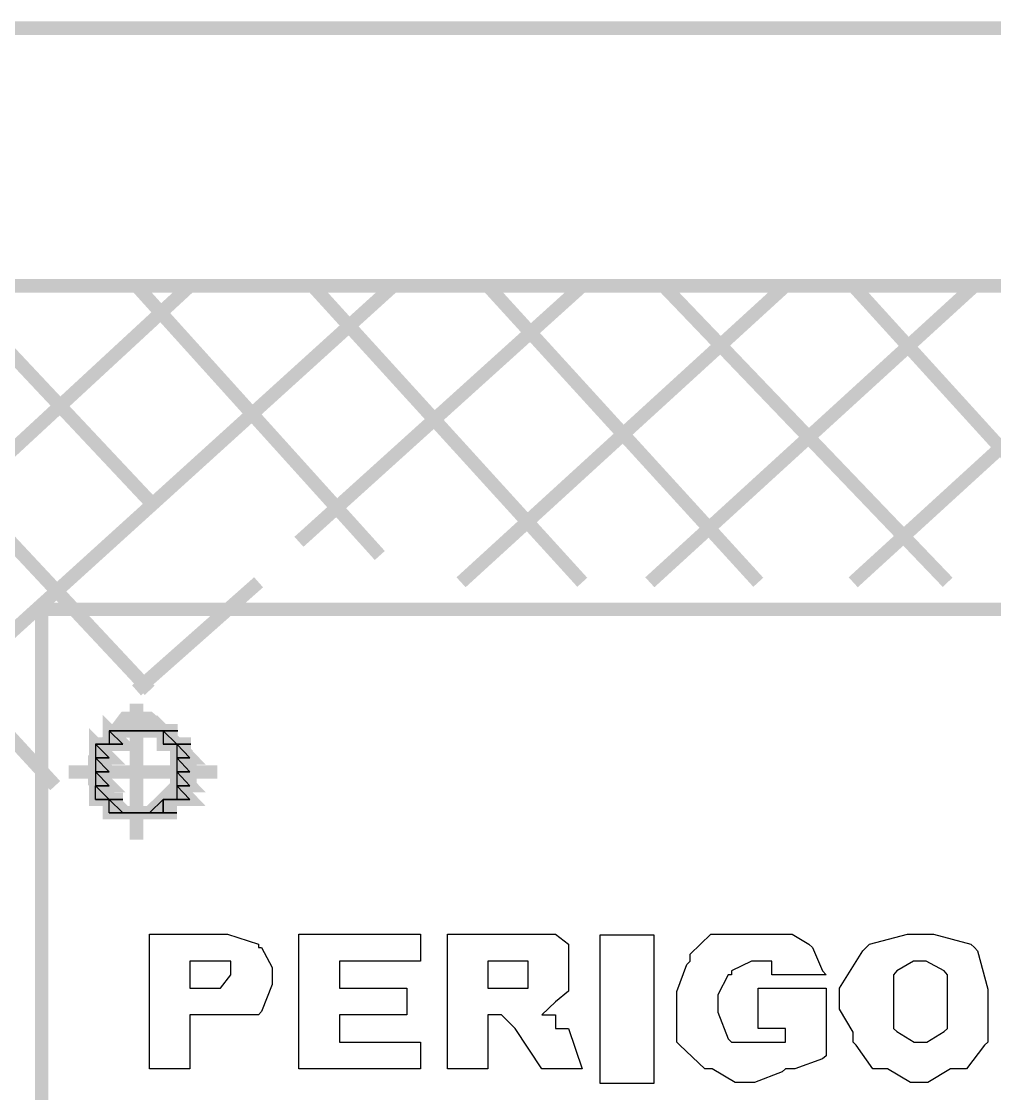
# Model space of a CAD drawing. Header units: metres. Extents: x 3290 to 4536, y 1562 to 1983.
# Drawn here: x 4028.509 to 4030.163, y 1703.235 to 1705.056 of the extents above; entities that cross this region are included whole.
import ezdxf

# ---------------------------------------------------------------- set-up
doc = ezdxf.new("R2010")
doc.units = ezdxf.units.M
doc.layers.add('C00-00-00-BLACK', color=7, linetype='Continuous')
doc.layers.add('CFF-00-00', color=1, linetype='Continuous')

msp = doc.modelspace()

# ---------------------------------------------------------------- linework, layer by layer
at = {"layer": 'C00-00-00-BLACK', "const_width": 0.0229}
for points in [[(4034.9055, 1705.045), (4025.9029, 1705.045)], [(4034.4705, 1704.6074), (4026.3387, 1704.6074)], [(4026.9589, 1702.9096), (4028.7954, 1704.6074)], [(4027.1425, 1702.7958), (4029.1411, 1704.6074)], [(4028.5664, 1703.7582), (4027.7857, 1704.6074)], [(4028.7269, 1703.9201), (4028.0836, 1704.6074)], [(4028.7269, 1704.2413), (4028.3828, 1704.6074)], [(4029.118, 1704.1492), (4028.7045, 1704.6074)], [(4028.9806, 1704.1725), (4029.4621, 1704.6074)], [(4029.4621, 1704.1037), (4029.0037, 1704.6074)], [(4029.2561, 1704.1037), (4029.8075, 1704.6074)], [(4029.7612, 1704.1037), (4029.3015, 1704.6074)], [(4029.5769, 1704.1037), (4030.1285, 1704.6074)], [(4030.083, 1704.1037), (4029.6, 1704.6074)], [(4029.9225, 1704.1037), (4030.474, 1704.6074)], [(4030.3806, 1704.1037), (4029.9225, 1704.6074)], [(4028.7045, 1703.9201), (4028.912, 1704.1037)], [(4028.7045, 1703.8974), (4028.7045, 1703.6667)], [(4028.5895, 1703.7815), (4028.8419, 1703.7815)]]:
    msp.add_lwpolyline(points, dxfattribs=at)
for points in [[(4028.5433, 1701.1652), (4032.448, 1701.1652), (4032.448, 1704.0577), (4028.5433, 1704.0577), (4028.5433, 1701.1652)], [(4028.7954, 1703.7815), (4028.7954, 1703.8048), (4028.7261, 1703.8725), (4028.703, 1703.8725), (4028.685, 1703.8725), (4028.6336, 1703.8048), (4028.6336, 1703.7815), (4028.6336, 1703.7642), (4028.685, 1703.7122), (4028.703, 1703.7122), (4028.7261, 1703.7122), (4028.7954, 1703.7642), (4028.7954, 1703.7815)], [(4028.7954, 1703.7815), (4028.7954, 1703.8048), (4028.7261, 1703.8725), (4028.703, 1703.8725), (4028.685, 1703.8725), (4028.6336, 1703.8048), (4028.6336, 1703.7815), (4028.6336, 1703.7642), (4028.685, 1703.7122), (4028.703, 1703.7122), (4028.7261, 1703.7122), (4028.7954, 1703.7642), (4028.7954, 1703.7815)], [(4028.6583, 1703.8514), (4028.6583, 1703.8286), (4028.6814, 1703.8286), (4028.6583, 1703.8514)], [(4028.6583, 1703.8286), (4028.6814, 1703.8286), (4028.6583, 1703.8514), (4028.6583, 1703.8286)], [(4028.75, 1703.8514), (4028.75, 1703.8286), (4028.7731, 1703.8286), (4028.75, 1703.8514)], [(4028.75, 1703.8286), (4028.7731, 1703.8286), (4028.75, 1703.8514), (4028.75, 1703.8286)], [(4028.6351, 1703.8286), (4028.6351, 1703.8053), (4028.6583, 1703.8053), (4028.6351, 1703.8286)], [(4028.6351, 1703.8053), (4028.6583, 1703.8053), (4028.6351, 1703.8286), (4028.6351, 1703.8053)], [(4028.6814, 1703.8514), (4028.6583, 1703.8514), (4028.6814, 1703.8514), (4028.6814, 1703.8514)], [(4028.6583, 1703.8514), (4028.6814, 1703.8514), (4028.7045, 1703.8514), (4028.6583, 1703.8514)], [(4028.6814, 1703.8514), (4028.7045, 1703.8514), (4028.6583, 1703.8514), (4028.6814, 1703.8514)], [(4028.6583, 1703.8514), (4028.6583, 1703.8514)], [(4028.6583, 1703.8514), (4028.6814, 1703.8514), (4028.7045, 1703.8514), (4028.6583, 1703.8514)], [(4028.6583, 1703.8514), (4028.6814, 1703.8514), (4028.6814, 1703.8514), (4028.6583, 1703.8514)], [(4028.6583, 1703.8514), (4028.6814, 1703.8514), (4028.6814, 1703.8514), (4028.6583, 1703.8514)], [(4028.703, 1703.8514), (4028.7269, 1703.8514), (4028.6799, 1703.8514), (4028.703, 1703.8514)], [(4028.7269, 1703.8514), (4028.6799, 1703.8514), (4028.7269, 1703.8514)], [(4028.6799, 1703.8514), (4028.7269, 1703.8514), (4028.75, 1703.8514), (4028.6799, 1703.8514)], [(4028.6814, 1703.8514), (4028.7045, 1703.8514), (4028.7284, 1703.8514), (4028.6814, 1703.8514)], [(4028.7045, 1703.8514), (4028.7284, 1703.8514), (4028.6814, 1703.8514), (4028.7045, 1703.8514)], [(4028.7045, 1703.8514), (4028.6814, 1703.8514), (4028.7045, 1703.8514)], [(4028.6814, 1703.8514), (4028.7045, 1703.8514), (4028.7284, 1703.8514), (4028.6814, 1703.8514)], [(4028.6814, 1703.8514), (4028.6814, 1703.8514)], [(4028.6814, 1703.8514), (4028.7045, 1703.8514), (4028.7269, 1703.8514), (4028.6814, 1703.8514)], [(4028.6814, 1703.8514), (4028.7045, 1703.8514), (4028.7045, 1703.8514), (4028.6814, 1703.8514)], [(4028.7269, 1703.8514), (4028.703, 1703.8514), (4028.7269, 1703.8514)], [(4028.7045, 1703.8514), (4028.7045, 1703.8514)], [(4028.7045, 1703.8514), (4028.7284, 1703.8514), (4028.7515, 1703.8514), (4028.7045, 1703.8514)], [(4028.7284, 1703.8514), (4028.7515, 1703.8514), (4028.7045, 1703.8514), (4028.7284, 1703.8514)], [(4028.7269, 1703.8514), (4028.75, 1703.8514), (4028.75, 1703.8514), (4028.7269, 1703.8514)], [(4028.7269, 1703.8514), (4028.75, 1703.8514), (4028.75, 1703.8514), (4028.7269, 1703.8514)], [(4028.7269, 1703.8514), (4028.7515, 1703.8514), (4028.7747, 1703.8514), (4028.7269, 1703.8514)], [(4028.7515, 1703.8514), (4028.7747, 1703.8514), (4028.7269, 1703.8514), (4028.7515, 1703.8514)], [(4028.7269, 1703.8514), (4028.7515, 1703.8514), (4028.7747, 1703.8514), (4028.7269, 1703.8514)], [(4028.7515, 1703.8514), (4028.7747, 1703.8514), (4028.7269, 1703.8514), (4028.7515, 1703.8514)], [(4028.75, 1703.8514), (4028.7731, 1703.8514), (4028.7731, 1703.8514), (4028.75, 1703.8514)], [(4028.75, 1703.8514), (4028.7731, 1703.8514), (4028.7731, 1703.8514), (4028.75, 1703.8514)], [(4028.7731, 1703.8286), (4028.7731, 1703.8053), (4028.7954, 1703.8053), (4028.7731, 1703.8286)], [(4028.7731, 1703.8053), (4028.7954, 1703.8053), (4028.7731, 1703.8286), (4028.7731, 1703.8053)], [(4028.6583, 1703.8286), (4028.6351, 1703.8286), (4028.6583, 1703.8286), (4028.6583, 1703.8286)], [(4028.6351, 1703.8286), (4028.6351, 1703.8286)], [(4028.6351, 1703.8286), (4028.6583, 1703.8286), (4028.6814, 1703.8286), (4028.6351, 1703.8286)], [(4028.6351, 1703.8286), (4028.6583, 1703.8286), (4028.6583, 1703.8286), (4028.6351, 1703.8286)], [(4028.6351, 1703.8286), (4028.6583, 1703.8286), (4028.6583, 1703.8286), (4028.6351, 1703.8286)], [(4028.6583, 1703.8286), (4028.6583, 1703.8286)], [(4028.75, 1703.8286), (4028.7747, 1703.8286), (4028.797, 1703.8286), (4028.75, 1703.8286)], [(4028.7747, 1703.8286), (4028.797, 1703.8286), (4028.75, 1703.8286), (4028.7747, 1703.8286)], [(4028.75, 1703.8286), (4028.7747, 1703.8286), (4028.797, 1703.8286), (4028.75, 1703.8286)], [(4028.7747, 1703.8286), (4028.797, 1703.8286), (4028.75, 1703.8286), (4028.7747, 1703.8286)], [(4028.7731, 1703.8286), (4028.7954, 1703.8286), (4028.7954, 1703.8286), (4028.7731, 1703.8286)], [(4028.7731, 1703.8286), (4028.7954, 1703.8286), (4028.7954, 1703.8286), (4028.7731, 1703.8286)], [(4028.6351, 1703.8053), (4028.6351, 1703.7815), (4028.6583, 1703.7815), (4028.6351, 1703.8053)], [(4028.6351, 1703.7815), (4028.6583, 1703.7815), (4028.6351, 1703.8053), (4028.6351, 1703.7815)], [(4028.7731, 1703.8053), (4028.7731, 1703.7815), (4028.7954, 1703.7815), (4028.7731, 1703.8053)], [(4028.7731, 1703.7815), (4028.7954, 1703.7815), (4028.7731, 1703.8053), (4028.7731, 1703.7815)], [(4028.6351, 1703.8053), (4028.6583, 1703.8053), (4028.6583, 1703.8053), (4028.6351, 1703.8053)], [(4028.6351, 1703.8053), (4028.6583, 1703.8053), (4028.6583, 1703.8053), (4028.6351, 1703.8053)], [(4028.6351, 1703.8053), (4028.6583, 1703.8053), (4028.6583, 1703.8053), (4028.6351, 1703.8053)], [(4028.6351, 1703.8053), (4028.6583, 1703.8053), (4028.6583, 1703.8053), (4028.6351, 1703.8053)], [(4028.6351, 1703.8053), (4028.6583, 1703.8053), (4028.6583, 1703.8053), (4028.6351, 1703.8053)], [(4028.6351, 1703.8053), (4028.6583, 1703.8053), (4028.6583, 1703.8053), (4028.6351, 1703.8053)], [(4028.6351, 1703.7815), (4028.6351, 1703.7582), (4028.6583, 1703.7582), (4028.6351, 1703.7815)], [(4028.6351, 1703.7582), (4028.6583, 1703.7582), (4028.6351, 1703.7815), (4028.6351, 1703.7582)], [(4028.7731, 1703.8053), (4028.7954, 1703.8053), (4028.7954, 1703.8053), (4028.7731, 1703.8053)], [(4028.7731, 1703.8053), (4028.7954, 1703.8053), (4028.7954, 1703.8053), (4028.7731, 1703.8053)], [(4028.7731, 1703.8053), (4028.7954, 1703.8053), (4028.7954, 1703.8053), (4028.7731, 1703.8053)], [(4028.7731, 1703.8053), (4028.7954, 1703.8053), (4028.7954, 1703.8053), (4028.7731, 1703.8053)], [(4028.7731, 1703.8053), (4028.7954, 1703.8053), (4028.7954, 1703.8053), (4028.7731, 1703.8053)], [(4028.7731, 1703.8053), (4028.7954, 1703.8053), (4028.7954, 1703.8053), (4028.7731, 1703.8053)], [(4028.7731, 1703.7815), (4028.7731, 1703.7582), (4028.7954, 1703.7582), (4028.7731, 1703.7815)], [(4028.7731, 1703.7582), (4028.7954, 1703.7582), (4028.7731, 1703.7815), (4028.7731, 1703.7582)], [(4028.6351, 1703.7815), (4028.6583, 1703.7815), (4028.6583, 1703.7815), (4028.6351, 1703.7815)], [(4028.6351, 1703.7815), (4028.6583, 1703.7815), (4028.6583, 1703.7815), (4028.6351, 1703.7815)], [(4028.6351, 1703.7582), (4028.6583, 1703.7349), (4028.6351, 1703.7349), (4028.6351, 1703.7582)], [(4028.7731, 1703.7815), (4028.7954, 1703.7815), (4028.7954, 1703.7815), (4028.7731, 1703.7815)], [(4028.7731, 1703.7815), (4028.7954, 1703.7815), (4028.7954, 1703.7815), (4028.7731, 1703.7815)], [(4028.7731, 1703.7815), (4028.7954, 1703.7815), (4028.7954, 1703.7815), (4028.7731, 1703.7815)], [(4028.7731, 1703.7815), (4028.7954, 1703.7815), (4028.7954, 1703.7815), (4028.7731, 1703.7815)], [(4028.7731, 1703.7582), (4028.7731, 1703.7349), (4028.7954, 1703.7349), (4028.7731, 1703.7582)], [(4028.7731, 1703.7349), (4028.7954, 1703.7349), (4028.7731, 1703.7582), (4028.7731, 1703.7349)], [(4028.6351, 1703.7582), (4028.6583, 1703.7582), (4028.6583, 1703.7582), (4028.6351, 1703.7582)], [(4028.6351, 1703.7582), (4028.6583, 1703.7582), (4028.6583, 1703.7582), (4028.6351, 1703.7582)], [(4028.6351, 1703.7582), (4028.6583, 1703.7582), (4028.6583, 1703.7582), (4028.6351, 1703.7582)], [(4028.6351, 1703.7582), (4028.6583, 1703.7582), (4028.6583, 1703.7582), (4028.6351, 1703.7582)], [(4028.6351, 1703.7582), (4028.6583, 1703.7582), (4028.6583, 1703.7582), (4028.6351, 1703.7582)], [(4028.6351, 1703.7582), (4028.6583, 1703.7582), (4028.6583, 1703.7582), (4028.6351, 1703.7582)], [(4028.6583, 1703.7349), (4028.6351, 1703.7582), (4028.6583, 1703.7349)], [(4028.7731, 1703.7582), (4028.7954, 1703.7582), (4028.7954, 1703.7582), (4028.7731, 1703.7582)], [(4028.7731, 1703.7582), (4028.7954, 1703.7582), (4028.7954, 1703.7582), (4028.7731, 1703.7582)], [(4028.6583, 1703.7349), (4028.6351, 1703.7349), (4028.6583, 1703.7349)], [(4028.6351, 1703.7349), (4028.6583, 1703.7349), (4028.6814, 1703.7349), (4028.6351, 1703.7349)], [(4028.6583, 1703.7349), (4028.6814, 1703.7122), (4028.6583, 1703.7122), (4028.6583, 1703.7349)], [(4028.6583, 1703.7349), (4028.6814, 1703.7349), (4028.6814, 1703.7349), (4028.6583, 1703.7349)], [(4028.6583, 1703.7349), (4028.6814, 1703.7349), (4028.6814, 1703.7349), (4028.6583, 1703.7349)], [(4028.6583, 1703.7349), (4028.6814, 1703.7349), (4028.6814, 1703.7349), (4028.6583, 1703.7349)], [(4028.6583, 1703.7349), (4028.6814, 1703.7349), (4028.6814, 1703.7349), (4028.6583, 1703.7349)], [(4028.6814, 1703.7122), (4028.6583, 1703.7349), (4028.6814, 1703.7122)], [(4028.75, 1703.7349), (4028.75, 1703.7122), (4028.7269, 1703.7122), (4028.75, 1703.7349)], [(4028.7731, 1703.7349), (4028.75, 1703.7349), (4028.7731, 1703.7349), (4028.7731, 1703.7349)], [(4028.75, 1703.7349), (4028.75, 1703.7349)], [(4028.75, 1703.7349), (4028.7731, 1703.7349), (4028.7954, 1703.7349), (4028.75, 1703.7349)], [(4028.75, 1703.7349), (4028.7731, 1703.7349), (4028.7731, 1703.7349), (4028.75, 1703.7349)], [(4028.75, 1703.7349), (4028.7731, 1703.7349), (4028.7731, 1703.7349), (4028.75, 1703.7349)], [(4028.75, 1703.7349), (4028.7731, 1703.7349), (4028.7731, 1703.7349), (4028.75, 1703.7349)], [(4028.75, 1703.7349), (4028.7731, 1703.7349), (4028.7731, 1703.7349), (4028.75, 1703.7349)], [(4028.75, 1703.7122), (4028.75, 1703.7349), (4028.75, 1703.7122)], [(4028.7731, 1703.7349), (4028.7954, 1703.7349), (4028.7954, 1703.7349), (4028.7731, 1703.7349)], [(4028.7731, 1703.7349), (4028.7954, 1703.7349), (4028.7954, 1703.7349), (4028.7731, 1703.7349)], [(4028.7731, 1703.7349), (4028.7731, 1703.7349)], [(4028.6814, 1703.7122), (4028.6583, 1703.7122), (4028.6814, 1703.7122)], [(4028.6583, 1703.7122), (4028.6814, 1703.7122), (4028.7045, 1703.7122), (4028.6583, 1703.7122)], [(4028.6583, 1703.7122), (4028.6829, 1703.7122), (4028.7053, 1703.7122), (4028.6583, 1703.7122)], [(4028.6829, 1703.7122), (4028.7053, 1703.7122), (4028.6583, 1703.7122), (4028.6829, 1703.7122)], [(4028.7269, 1703.7122), (4028.6799, 1703.7122), (4028.703, 1703.7122), (4028.7269, 1703.7122)], [(4028.6799, 1703.7122), (4028.703, 1703.7122), (4028.7269, 1703.7122), (4028.6799, 1703.7122)], [(4028.6814, 1703.7122), (4028.7053, 1703.7122), (4028.7284, 1703.7122), (4028.6814, 1703.7122)], [(4028.7053, 1703.7122), (4028.7284, 1703.7122), (4028.6814, 1703.7122), (4028.7053, 1703.7122)], [(4028.6814, 1703.7122), (4028.7053, 1703.7122), (4028.7284, 1703.7122), (4028.6814, 1703.7122)], [(4028.7053, 1703.7122), (4028.7284, 1703.7122), (4028.6814, 1703.7122), (4028.7053, 1703.7122)], [(4028.6814, 1703.7122), (4028.7053, 1703.7122), (4028.7284, 1703.7122), (4028.6814, 1703.7122)], [(4028.7053, 1703.7122), (4028.7284, 1703.7122), (4028.6814, 1703.7122), (4028.7053, 1703.7122)], [(4028.6814, 1703.7122), (4028.7284, 1703.7122), (4028.7515, 1703.7122), (4028.6814, 1703.7122)], [(4028.7284, 1703.7122), (4028.7515, 1703.7122), (4028.6814, 1703.7122), (4028.7284, 1703.7122)], [(4028.703, 1703.7122), (4028.7269, 1703.7122), (4028.7269, 1703.7122), (4028.703, 1703.7122)], [(4028.7269, 1703.7122), (4028.7045, 1703.7122), (4028.7269, 1703.7122), (4028.7269, 1703.7122)], [(4028.7045, 1703.7122), (4028.7284, 1703.7122), (4028.7515, 1703.7122), (4028.7045, 1703.7122)], [(4028.7284, 1703.7122), (4028.7515, 1703.7122), (4028.7045, 1703.7122), (4028.7284, 1703.7122)], [(4028.7269, 1703.7122), (4028.7269, 1703.7122)], [(4028.7269, 1703.7122), (4028.75, 1703.7122), (4028.7731, 1703.7122), (4028.7269, 1703.7122)], [(4028.7269, 1703.7122), (4028.75, 1703.7122), (4028.75, 1703.7122), (4028.7269, 1703.7122)], [(4028.7269, 1703.7122), (4028.75, 1703.7122), (4028.75, 1703.7122), (4028.7269, 1703.7122)], [(4028.7269, 1703.7122), (4028.7269, 1703.7122)]]:
    msp.add_lwpolyline(points, close=True, dxfattribs=at)
at = {"layer": 'C00-00-00-BLACK'}
for points in [[(4028.6814, 1703.8514), (4028.6583, 1703.8514), (4028.6814, 1703.8514), (4028.6814, 1703.8514)], [(4028.6583, 1703.8514), (4028.6814, 1703.8514), (4028.7045, 1703.8514), (4028.6583, 1703.8514)], [(4028.6814, 1703.8514), (4028.7045, 1703.8514), (4028.6583, 1703.8514), (4028.6814, 1703.8514)], [(4028.6583, 1703.8514), (4028.6814, 1703.8514), (4028.7045, 1703.8514), (4028.6583, 1703.8514)], [(4028.6583, 1703.8514), (4028.6814, 1703.8514), (4028.6814, 1703.8514), (4028.6583, 1703.8514)], [(4028.6583, 1703.8514), (4028.6814, 1703.8514), (4028.6814, 1703.8514), (4028.6583, 1703.8514)], [(4028.6583, 1703.8514), (4028.6583, 1703.8286), (4028.6814, 1703.8286), (4028.6583, 1703.8514)], [(4028.6583, 1703.8286), (4028.6814, 1703.8286), (4028.6583, 1703.8514), (4028.6583, 1703.8286)], [(4028.703, 1703.8514), (4028.7269, 1703.8514), (4028.6799, 1703.8514), (4028.703, 1703.8514)], [(4028.7269, 1703.8514), (4028.6799, 1703.8514), (4028.7269, 1703.8514)], [(4028.6799, 1703.8514), (4028.7269, 1703.8514), (4028.75, 1703.8514), (4028.6799, 1703.8514)], [(4028.6814, 1703.8514), (4028.7045, 1703.8514), (4028.7284, 1703.8514), (4028.6814, 1703.8514)], [(4028.7045, 1703.8514), (4028.7284, 1703.8514), (4028.6814, 1703.8514), (4028.7045, 1703.8514)], [(4028.7045, 1703.8514), (4028.6814, 1703.8514), (4028.7045, 1703.8514)], [(4028.6814, 1703.8514), (4028.7045, 1703.8514), (4028.7284, 1703.8514), (4028.6814, 1703.8514)], [(4028.6814, 1703.8514), (4028.7045, 1703.8514), (4028.7269, 1703.8514), (4028.6814, 1703.8514)], [(4028.6814, 1703.8514), (4028.7045, 1703.8514), (4028.7045, 1703.8514), (4028.6814, 1703.8514)], [(4028.7269, 1703.8514), (4028.703, 1703.8514), (4028.7269, 1703.8514)], [(4028.7045, 1703.8514), (4028.7284, 1703.8514), (4028.7515, 1703.8514), (4028.7045, 1703.8514)], [(4028.7284, 1703.8514), (4028.7515, 1703.8514), (4028.7045, 1703.8514), (4028.7284, 1703.8514)], [(4028.7269, 1703.8514), (4028.75, 1703.8514), (4028.75, 1703.8514), (4028.7269, 1703.8514)], [(4028.7269, 1703.8514), (4028.75, 1703.8514), (4028.75, 1703.8514), (4028.7269, 1703.8514)], [(4028.7269, 1703.8514), (4028.7515, 1703.8514), (4028.7747, 1703.8514), (4028.7269, 1703.8514)], [(4028.7515, 1703.8514), (4028.7747, 1703.8514), (4028.7269, 1703.8514), (4028.7515, 1703.8514)], [(4028.7269, 1703.8514), (4028.7515, 1703.8514), (4028.7747, 1703.8514), (4028.7269, 1703.8514)], [(4028.7515, 1703.8514), (4028.7747, 1703.8514), (4028.7269, 1703.8514), (4028.7515, 1703.8514)], [(4028.75, 1703.8514), (4028.7731, 1703.8514), (4028.7731, 1703.8514), (4028.75, 1703.8514)], [(4028.75, 1703.8514), (4028.7731, 1703.8514), (4028.7731, 1703.8514), (4028.75, 1703.8514)], [(4028.75, 1703.8514), (4028.75, 1703.8286), (4028.7731, 1703.8286), (4028.75, 1703.8514)], [(4028.75, 1703.8286), (4028.7731, 1703.8286), (4028.75, 1703.8514), (4028.75, 1703.8286)], [(4028.6583, 1703.8286), (4028.6351, 1703.8286), (4028.6583, 1703.8286), (4028.6583, 1703.8286)], [(4028.6351, 1703.8286), (4028.6583, 1703.8286), (4028.6814, 1703.8286), (4028.6351, 1703.8286)], [(4028.6351, 1703.8286), (4028.6583, 1703.8286), (4028.6583, 1703.8286), (4028.6351, 1703.8286)], [(4028.6351, 1703.8286), (4028.6583, 1703.8286), (4028.6583, 1703.8286), (4028.6351, 1703.8286)], [(4028.6351, 1703.8286), (4028.6351, 1703.8053), (4028.6583, 1703.8053), (4028.6351, 1703.8286)], [(4028.6351, 1703.8053), (4028.6583, 1703.8053), (4028.6351, 1703.8286), (4028.6351, 1703.8053)], [(4028.75, 1703.8286), (4028.7747, 1703.8286), (4028.797, 1703.8286), (4028.75, 1703.8286)], [(4028.7747, 1703.8286), (4028.797, 1703.8286), (4028.75, 1703.8286), (4028.7747, 1703.8286)], [(4028.75, 1703.8286), (4028.7747, 1703.8286), (4028.797, 1703.8286), (4028.75, 1703.8286)], [(4028.7747, 1703.8286), (4028.797, 1703.8286), (4028.75, 1703.8286), (4028.7747, 1703.8286)], [(4028.7731, 1703.8286), (4028.7954, 1703.8286), (4028.7954, 1703.8286), (4028.7731, 1703.8286)], [(4028.7731, 1703.8286), (4028.7954, 1703.8286), (4028.7954, 1703.8286), (4028.7731, 1703.8286)], [(4028.7731, 1703.8286), (4028.7731, 1703.8053), (4028.7954, 1703.8053), (4028.7731, 1703.8286)], [(4028.7731, 1703.8053), (4028.7954, 1703.8053), (4028.7731, 1703.8286), (4028.7731, 1703.8053)], [(4028.6351, 1703.8053), (4028.6583, 1703.8053), (4028.6583, 1703.8053), (4028.6351, 1703.8053)], [(4028.6351, 1703.8053), (4028.6583, 1703.8053), (4028.6583, 1703.8053), (4028.6351, 1703.8053)], [(4028.6351, 1703.8053), (4028.6583, 1703.8053), (4028.6583, 1703.8053), (4028.6351, 1703.8053)], [(4028.6351, 1703.8053), (4028.6583, 1703.8053), (4028.6583, 1703.8053), (4028.6351, 1703.8053)], [(4028.6351, 1703.8053), (4028.6583, 1703.8053), (4028.6583, 1703.8053), (4028.6351, 1703.8053)], [(4028.6351, 1703.8053), (4028.6583, 1703.8053), (4028.6583, 1703.8053), (4028.6351, 1703.8053)], [(4028.6351, 1703.8053), (4028.6351, 1703.7815), (4028.6583, 1703.7815), (4028.6351, 1703.8053)], [(4028.6351, 1703.7815), (4028.6583, 1703.7815), (4028.6351, 1703.8053), (4028.6351, 1703.7815)], [(4028.7731, 1703.8053), (4028.7954, 1703.8053), (4028.7954, 1703.8053), (4028.7731, 1703.8053)], [(4028.7731, 1703.8053), (4028.7954, 1703.8053), (4028.7954, 1703.8053), (4028.7731, 1703.8053)], [(4028.7731, 1703.8053), (4028.7954, 1703.8053), (4028.7954, 1703.8053), (4028.7731, 1703.8053)], [(4028.7731, 1703.8053), (4028.7954, 1703.8053), (4028.7954, 1703.8053), (4028.7731, 1703.8053)], [(4028.7731, 1703.8053), (4028.7954, 1703.8053), (4028.7954, 1703.8053), (4028.7731, 1703.8053)], [(4028.7731, 1703.8053), (4028.7954, 1703.8053), (4028.7954, 1703.8053), (4028.7731, 1703.8053)], [(4028.7731, 1703.8053), (4028.7731, 1703.7815), (4028.7954, 1703.7815), (4028.7731, 1703.8053)], [(4028.7731, 1703.7815), (4028.7954, 1703.7815), (4028.7731, 1703.8053), (4028.7731, 1703.7815)], [(4028.6351, 1703.7815), (4028.6583, 1703.7815), (4028.6583, 1703.7815), (4028.6351, 1703.7815)], [(4028.6351, 1703.7815), (4028.6583, 1703.7815), (4028.6583, 1703.7815), (4028.6351, 1703.7815)], [(4028.6351, 1703.7815), (4028.6351, 1703.7582), (4028.6583, 1703.7582), (4028.6351, 1703.7815)], [(4028.6351, 1703.7582), (4028.6583, 1703.7582), (4028.6351, 1703.7815), (4028.6351, 1703.7582)], [(4028.7731, 1703.7815), (4028.7954, 1703.7815), (4028.7954, 1703.7815), (4028.7731, 1703.7815)], [(4028.7731, 1703.7815), (4028.7954, 1703.7815), (4028.7954, 1703.7815), (4028.7731, 1703.7815)], [(4028.7731, 1703.7815), (4028.7954, 1703.7815), (4028.7954, 1703.7815), (4028.7731, 1703.7815)], [(4028.7731, 1703.7815), (4028.7954, 1703.7815), (4028.7954, 1703.7815), (4028.7731, 1703.7815)], [(4028.7731, 1703.7815), (4028.7731, 1703.7582), (4028.7954, 1703.7582), (4028.7731, 1703.7815)], [(4028.7731, 1703.7582), (4028.7954, 1703.7582), (4028.7731, 1703.7815), (4028.7731, 1703.7582)], [(4028.6351, 1703.7582), (4028.6583, 1703.7582), (4028.6583, 1703.7582), (4028.6351, 1703.7582)], [(4028.6351, 1703.7582), (4028.6583, 1703.7582), (4028.6583, 1703.7582), (4028.6351, 1703.7582)], [(4028.6351, 1703.7582), (4028.6583, 1703.7582), (4028.6583, 1703.7582), (4028.6351, 1703.7582)], [(4028.6351, 1703.7582), (4028.6583, 1703.7582), (4028.6583, 1703.7582), (4028.6351, 1703.7582)], [(4028.6351, 1703.7582), (4028.6583, 1703.7582), (4028.6583, 1703.7582), (4028.6351, 1703.7582)], [(4028.6351, 1703.7582), (4028.6583, 1703.7582), (4028.6583, 1703.7582), (4028.6351, 1703.7582)], [(4028.6583, 1703.7349), (4028.6351, 1703.7582), (4028.6583, 1703.7349)], [(4028.6351, 1703.7582), (4028.6583, 1703.7349), (4028.6351, 1703.7349), (4028.6351, 1703.7582)], [(4028.7731, 1703.7582), (4028.7954, 1703.7582), (4028.7954, 1703.7582), (4028.7731, 1703.7582)], [(4028.7731, 1703.7582), (4028.7954, 1703.7582), (4028.7954, 1703.7582), (4028.7731, 1703.7582)], [(4028.7731, 1703.7582), (4028.7731, 1703.7349), (4028.7954, 1703.7349), (4028.7731, 1703.7582)], [(4028.7731, 1703.7349), (4028.7954, 1703.7349), (4028.7731, 1703.7582), (4028.7731, 1703.7349)], [(4028.6583, 1703.7349), (4028.6351, 1703.7349), (4028.6583, 1703.7349)], [(4028.6351, 1703.7349), (4028.6583, 1703.7349), (4028.6814, 1703.7349), (4028.6351, 1703.7349)], [(4028.6583, 1703.7349), (4028.6814, 1703.7349), (4028.6814, 1703.7349), (4028.6583, 1703.7349)], [(4028.6583, 1703.7349), (4028.6814, 1703.7349), (4028.6814, 1703.7349), (4028.6583, 1703.7349)], [(4028.6583, 1703.7349), (4028.6814, 1703.7349), (4028.6814, 1703.7349), (4028.6583, 1703.7349)], [(4028.6583, 1703.7349), (4028.6814, 1703.7349), (4028.6814, 1703.7349), (4028.6583, 1703.7349)], [(4028.6814, 1703.7122), (4028.6583, 1703.7349), (4028.6814, 1703.7122)], [(4028.6583, 1703.7349), (4028.6814, 1703.7122), (4028.6583, 1703.7122), (4028.6583, 1703.7349)], [(4028.75, 1703.7349), (4028.75, 1703.7122), (4028.7269, 1703.7122), (4028.75, 1703.7349)], [(4028.7731, 1703.7349), (4028.75, 1703.7349), (4028.7731, 1703.7349), (4028.7731, 1703.7349)], [(4028.75, 1703.7349), (4028.7731, 1703.7349), (4028.7954, 1703.7349), (4028.75, 1703.7349)], [(4028.75, 1703.7349), (4028.7731, 1703.7349), (4028.7731, 1703.7349), (4028.75, 1703.7349)], [(4028.75, 1703.7349), (4028.7731, 1703.7349), (4028.7731, 1703.7349), (4028.75, 1703.7349)], [(4028.75, 1703.7349), (4028.7731, 1703.7349), (4028.7731, 1703.7349), (4028.75, 1703.7349)], [(4028.75, 1703.7349), (4028.7731, 1703.7349), (4028.7731, 1703.7349), (4028.75, 1703.7349)], [(4028.75, 1703.7122), (4028.75, 1703.7349), (4028.75, 1703.7122)], [(4028.7731, 1703.7349), (4028.7954, 1703.7349), (4028.7954, 1703.7349), (4028.7731, 1703.7349)], [(4028.7731, 1703.7349), (4028.7954, 1703.7349), (4028.7954, 1703.7349), (4028.7731, 1703.7349)], [(4028.6814, 1703.7122), (4028.6583, 1703.7122), (4028.6814, 1703.7122)], [(4028.6583, 1703.7122), (4028.6814, 1703.7122), (4028.7045, 1703.7122), (4028.6583, 1703.7122)], [(4028.6583, 1703.7122), (4028.6829, 1703.7122), (4028.7053, 1703.7122), (4028.6583, 1703.7122)], [(4028.6829, 1703.7122), (4028.7053, 1703.7122), (4028.6583, 1703.7122), (4028.6829, 1703.7122)], [(4028.7269, 1703.7122), (4028.6799, 1703.7122), (4028.703, 1703.7122), (4028.7269, 1703.7122)], [(4028.6799, 1703.7122), (4028.703, 1703.7122), (4028.7269, 1703.7122), (4028.6799, 1703.7122)], [(4028.6814, 1703.7122), (4028.7053, 1703.7122), (4028.7284, 1703.7122), (4028.6814, 1703.7122)], [(4028.7053, 1703.7122), (4028.7284, 1703.7122), (4028.6814, 1703.7122), (4028.7053, 1703.7122)], [(4028.6814, 1703.7122), (4028.7053, 1703.7122), (4028.7284, 1703.7122), (4028.6814, 1703.7122)], [(4028.7053, 1703.7122), (4028.7284, 1703.7122), (4028.6814, 1703.7122), (4028.7053, 1703.7122)], [(4028.6814, 1703.7122), (4028.7053, 1703.7122), (4028.7284, 1703.7122), (4028.6814, 1703.7122)], [(4028.7053, 1703.7122), (4028.7284, 1703.7122), (4028.6814, 1703.7122), (4028.7053, 1703.7122)], [(4028.6814, 1703.7122), (4028.7284, 1703.7122), (4028.7515, 1703.7122), (4028.6814, 1703.7122)], [(4028.7284, 1703.7122), (4028.7515, 1703.7122), (4028.6814, 1703.7122), (4028.7284, 1703.7122)], [(4028.703, 1703.7122), (4028.7269, 1703.7122), (4028.7269, 1703.7122), (4028.703, 1703.7122)], [(4028.7269, 1703.7122), (4028.7045, 1703.7122), (4028.7269, 1703.7122), (4028.7269, 1703.7122)], [(4028.7045, 1703.7122), (4028.7284, 1703.7122), (4028.7515, 1703.7122), (4028.7045, 1703.7122)], [(4028.7284, 1703.7122), (4028.7515, 1703.7122), (4028.7045, 1703.7122), (4028.7284, 1703.7122)], [(4028.7269, 1703.7122), (4028.75, 1703.7122), (4028.7731, 1703.7122), (4028.7269, 1703.7122)], [(4028.7269, 1703.7122), (4028.75, 1703.7122), (4028.75, 1703.7122), (4028.7269, 1703.7122)], [(4028.7269, 1703.7122), (4028.75, 1703.7122), (4028.75, 1703.7122), (4028.7269, 1703.7122)]]:
    msp.add_lwpolyline(points, close=True, dxfattribs=at)
at = {"layer": 'CFF-00-00'}
for points in [[(4028.7269, 1703.5058), (4028.8419, 1703.5058), (4028.8589, 1703.5058), (4028.912, 1703.4891), (4028.912, 1703.4831), (4028.9171, 1703.4831), (4028.9351, 1703.4495), (4028.9351, 1703.4371), (4028.9351, 1703.4203), (4028.9171, 1703.3748), (4028.912, 1703.3688), (4028.8941, 1703.3688), (4028.8545, 1703.3688), (4028.8419, 1703.3688), (4028.7954, 1703.3688), (4028.7954, 1703.2773), (4028.7269, 1703.2773), (4028.7269, 1703.5058)], [(4028.9806, 1703.5058), (4029.1873, 1703.5058), (4029.1873, 1703.4598), (4029.0494, 1703.4598), (4029.0494, 1703.4143), (4029.1642, 1703.4143), (4029.1642, 1703.3688), (4029.0494, 1703.3688), (4029.0494, 1703.3222), (4029.1873, 1703.3222), (4029.1873, 1703.2773), (4028.9806, 1703.2773), (4028.9806, 1703.5058)], [(4029.233, 1703.2773), (4029.233, 1703.5058), (4029.3478, 1703.5058), (4029.365, 1703.5058), (4029.403, 1703.5058), (4029.4164, 1703.5058), (4029.4164, 1703.5058), (4029.4389, 1703.4891), (4029.4389, 1703.4831), (4029.4389, 1703.4831), (4029.4389, 1703.4495), (4029.4389, 1703.4371), (4029.4389, 1703.4371), (4029.4389, 1703.4143), (4029.4389, 1703.4143), (4029.4389, 1703.4089), (4029.4164, 1703.391), (4029.4164, 1703.391), (4029.4164, 1703.391), (4029.3933, 1703.3688), (4029.3933, 1703.3688), (4029.3933, 1703.3688), (4029.4164, 1703.3688), (4029.4164, 1703.3688), (4029.4164, 1703.3688), (4029.4164, 1703.3515), (4029.4164, 1703.3455), (4029.4164, 1703.3455), (4029.4389, 1703.3455), (4029.4389, 1703.3455), (4029.4621, 1703.2773), (4029.3933, 1703.2773), (4029.3478, 1703.3455), (4029.3478, 1703.3455), (4029.3247, 1703.3688), (4029.3247, 1703.3688), (4029.3247, 1703.3688), (4029.3067, 1703.3688), (4029.3015, 1703.3688), (4029.3015, 1703.3688), (4029.3015, 1703.2773), (4029.233, 1703.2773)], [(4029.4926, 1703.5048), (4029.5835, 1703.5048), (4029.5835, 1703.2524), (4029.4926, 1703.2524), (4029.4926, 1703.5048)], [(4029.7612, 1703.3455), (4029.7612, 1703.4143), (4029.8763, 1703.4143), (4029.8763, 1703.2995), (4029.8701, 1703.2941), (4029.8231, 1703.2773), (4029.8075, 1703.2773), (4029.8015, 1703.2719), (4029.7546, 1703.254), (4029.7389, 1703.254), (4029.7217, 1703.254), (4029.6829, 1703.2773), (4029.6703, 1703.2773), (4029.6703, 1703.2773), (4029.6277, 1703.3174), (4029.6225, 1703.3222), (4029.6225, 1703.3396), (4029.6225, 1703.3786), (4029.6225, 1703.391), (4029.6225, 1703.4084), (4029.6395, 1703.4544), (4029.6457, 1703.4598), (4029.6457, 1703.4717), (4029.6806, 1703.5058), (4029.6927, 1703.5058), (4029.6927, 1703.5058), (4029.7441, 1703.5058), (4029.7612, 1703.5058), (4029.7725, 1703.5058), (4029.8075, 1703.5058), (4029.8075, 1703.5058), (4029.8187, 1703.5058), (4029.847, 1703.4891), (4029.8531, 1703.4831), (4029.8531, 1703.4831), (4029.8701, 1703.4436), (4029.8763, 1703.4371), (4029.7844, 1703.4371), (4029.7844, 1703.4371), (4029.7844, 1703.4598), (4029.7844, 1703.4598), (4029.7844, 1703.4598), (4029.7612, 1703.4598), (4029.7612, 1703.4598), (4029.7494, 1703.4598), (4029.7157, 1703.4436), (4029.7157, 1703.4371), (4029.7098, 1703.4371), (4029.6927, 1703.4029), (4029.6927, 1703.391), (4029.6927, 1703.3737), (4029.7098, 1703.3282), (4029.7157, 1703.3222), (4029.7157, 1703.3222), (4029.7494, 1703.3222), (4029.7612, 1703.3222), (4029.7612, 1703.3222), (4029.7785, 1703.3222), (4029.7844, 1703.3222), (4029.7844, 1703.3222), (4029.8015, 1703.3222), (4029.8075, 1703.3222), (4029.8075, 1703.3455), (4029.7612, 1703.3455)], [(4029.8994, 1703.391), (4029.8994, 1703.4143), (4029.9389, 1703.4777), (4029.9448, 1703.4831), (4029.95, 1703.4891), (4030.015, 1703.5058), (4030.0367, 1703.5058), (4030.0591, 1703.5058), (4030.1225, 1703.4891), (4030.1285, 1703.4831), (4030.1336, 1703.4777), (4030.1515, 1703.4127), (4030.1515, 1703.391), (4030.1515, 1703.3737), (4030.1515, 1703.3358), (4030.1515, 1703.3222), (4030.1456, 1703.3174), (4030.1151, 1703.2773), (4030.1053, 1703.2773), (4030.0881, 1703.2773), (4030.0493, 1703.254), (4030.0367, 1703.254), (4030.0196, 1703.254), (4029.9808, 1703.2773), (4029.9679, 1703.2773), (4029.9561, 1703.2773), (4029.9277, 1703.3174), (4029.9225, 1703.3222), (4029.9225, 1703.3396), (4029.8994, 1703.3786), (4029.8994, 1703.391)], [(4028.7954, 1703.4143), (4028.8188, 1703.4143), (4028.8188, 1703.4143), (4028.8419, 1703.4143), (4028.8419, 1703.4143), (4028.8471, 1703.4143), (4028.865, 1703.4371), (4028.865, 1703.4371), (4028.865, 1703.4371), (4028.865, 1703.4598), (4028.865, 1703.4598), (4028.853, 1703.4598), (4028.827, 1703.4598), (4028.8188, 1703.4598), (4028.7954, 1703.4598), (4028.7954, 1703.4143)], [(4029.3015, 1703.4143), (4029.3247, 1703.4143), (4029.3247, 1703.4143), (4029.3478, 1703.4143), (4029.3478, 1703.4143), (4029.3478, 1703.4143), (4029.3702, 1703.4143), (4029.3702, 1703.4143), (4029.3702, 1703.4143), (4029.3702, 1703.4371), (4029.3702, 1703.4371), (4029.3702, 1703.4371), (4029.3702, 1703.4598), (4029.3702, 1703.4598), (4029.3702, 1703.4598), (4029.3478, 1703.4598), (4029.3478, 1703.4598), (4029.3015, 1703.4598), (4029.3015, 1703.4143)], [(4029.9911, 1703.391), (4029.9911, 1703.3802), (4029.9911, 1703.3455), (4029.9911, 1703.3455), (4029.9964, 1703.3407), (4030.0262, 1703.3222), (4030.0367, 1703.3222), (4030.0478, 1703.3222), (4030.0769, 1703.3407), (4030.083, 1703.3455), (4030.083, 1703.3455), (4030.083, 1703.3802), (4030.083, 1703.391), (4030.083, 1703.4029), (4030.083, 1703.4371), (4030.083, 1703.4371), (4030.0769, 1703.4436), (4030.0463, 1703.4598), (4030.0367, 1703.4598), (4030.0247, 1703.4598), (4029.9964, 1703.4436), (4029.9911, 1703.4371), (4029.9911, 1703.4371), (4029.9911, 1703.4029), (4029.9911, 1703.391)]]:
    msp.add_lwpolyline(points, close=True, dxfattribs=at)

doc.saveas('drawing.dxf')
